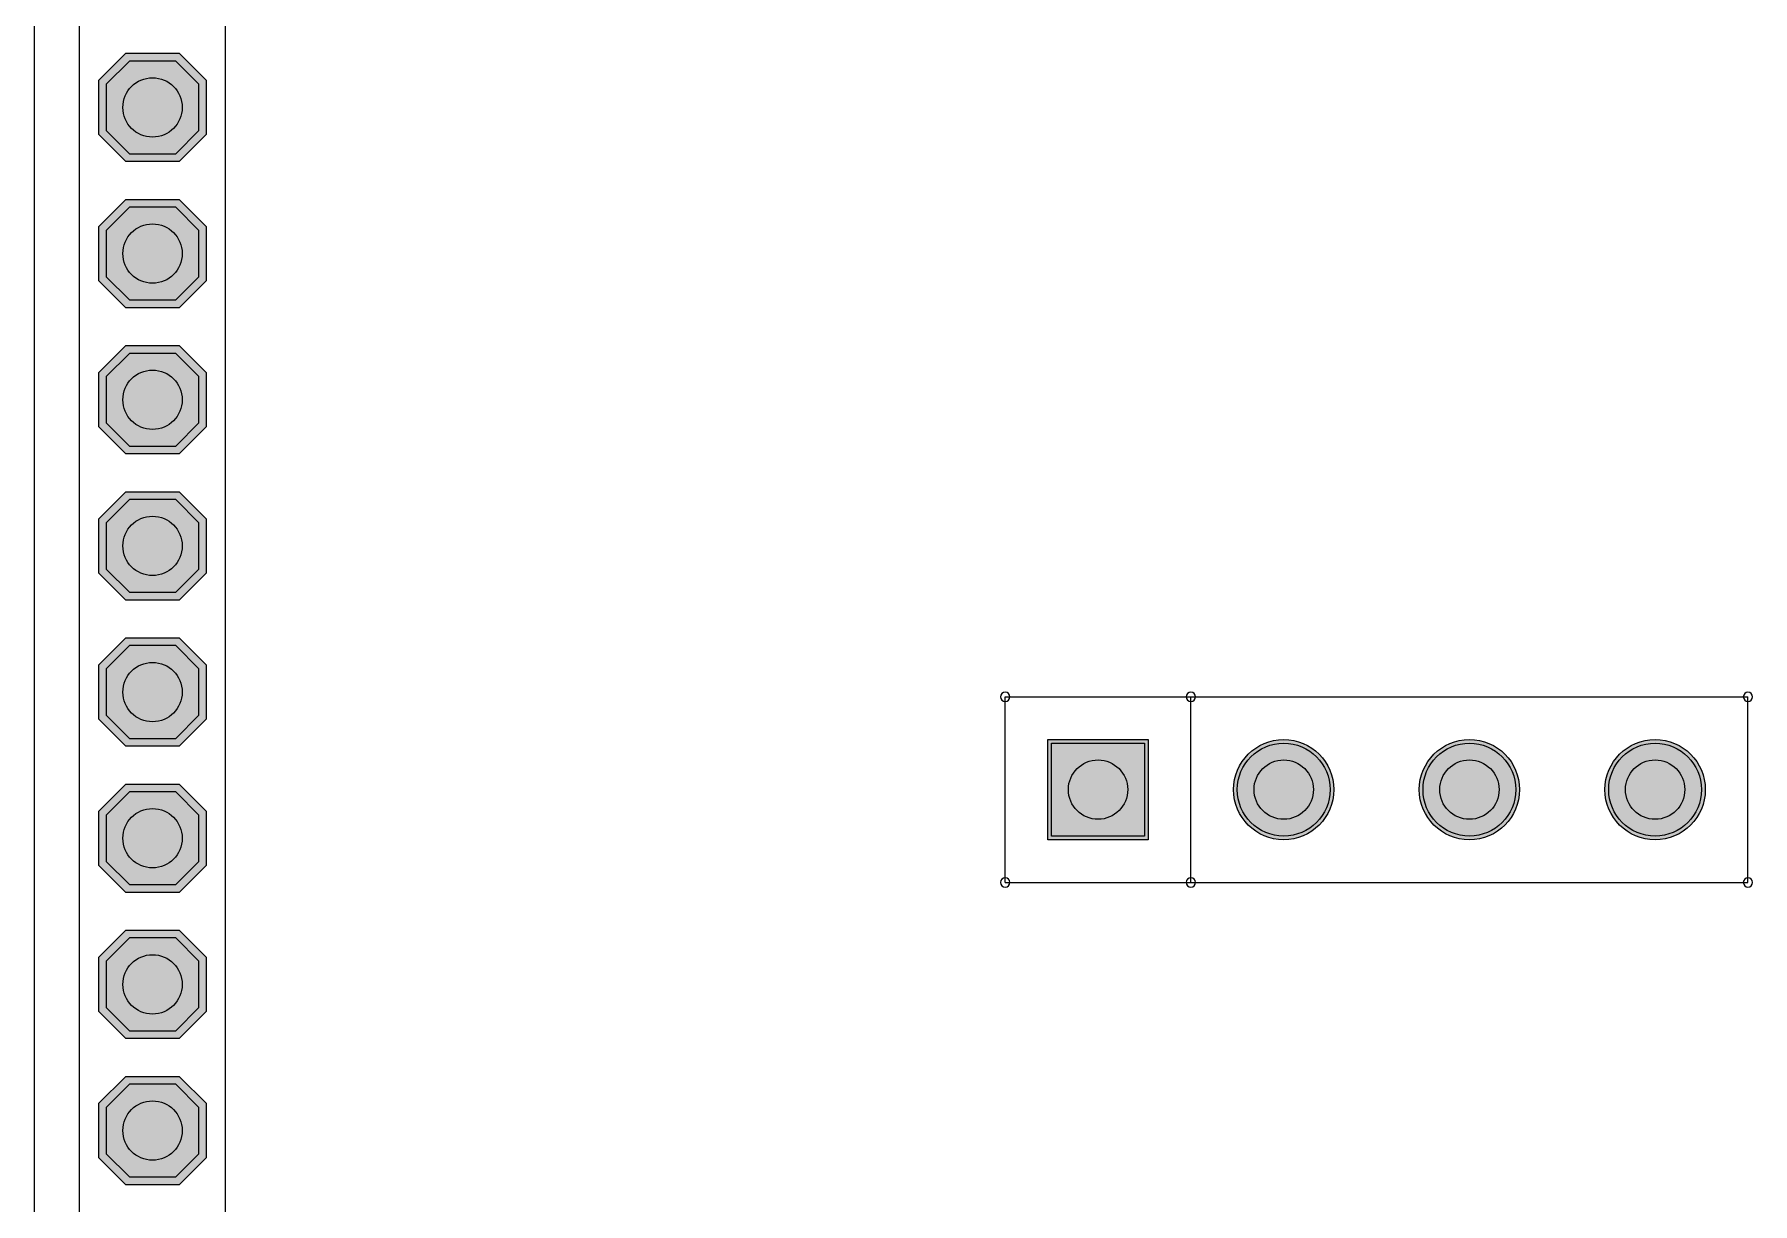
# Model space of a CAD drawing. Header units: millimetres. Extents: x -16.3 to 57, y -39.6 to 27.9.
# Drawn here: x -16.27 to 7.23, y -22.5 to -6.5 of the extents above; entities that cross this region are included whole.
import ezdxf

# ---------------------------------------------------------------- set-up
doc = ezdxf.new("R2010")
doc.units = ezdxf.units.MM
doc.header["$MEASUREMENT"] = 0
for name, color, linetype in [('BottomLayer', 5, 'Continuous'), ('BottomSolder', 6, 'Continuous'), ('Mechanical1', 6, 'Continuous'), ('MultiLayer', 9, 'Continuous'), ('PadHoleLayer', 156, 'Continuous'), ('TopLayer', 1, 'Continuous'), ('TopOverlay', 2, 'Continuous'), ('TopSolder', 216, 'Continuous')]:
    doc.layers.add(name, color=color, linetype=linetype)

msp = doc.modelspace()

# ---------------------------------------------------------------- hatches: boundary and pattern name
at = {"layer": 'BottomLayer'}
for points in [[(-14.018, -7.815), (-14.018, -7.18), (-14.335, -6.862), (-14.97, -6.862), (-15.288, -7.18), (-15.288, -7.815), (-14.97, -8.132), (-14.335, -8.132)], [(-14.018, -9.815), (-14.018, -9.18), (-14.335, -8.862), (-14.97, -8.862), (-15.288, -9.18), (-15.288, -9.815), (-14.97, -10.132), (-14.335, -10.132)], [(-14.018, -11.815), (-14.018, -11.18), (-14.335, -10.862), (-14.97, -10.862), (-15.288, -11.18), (-15.288, -11.815), (-14.97, -12.132), (-14.335, -12.132)], [(-14.018, -13.815), (-14.018, -13.18), (-14.335, -12.862), (-14.97, -12.862), (-15.288, -13.18), (-15.288, -13.815), (-14.97, -14.132), (-14.335, -14.132)], [(-14.018, -15.815), (-14.018, -15.18), (-14.335, -14.862), (-14.97, -14.862), (-15.288, -15.18), (-15.288, -15.815), (-14.97, -16.132), (-14.335, -16.132)], [(-2.355, -16.197), (-1.085, -16.197), (-1.085, -17.467), (-2.355, -17.467)], [(-14.018, -17.815), (-14.018, -17.18), (-14.335, -16.862), (-14.97, -16.862), (-15.288, -17.18), (-15.288, -17.815), (-14.97, -18.132), (-14.335, -18.132)], [(-14.018, -19.815), (-14.018, -19.18), (-14.335, -18.862), (-14.97, -18.862), (-15.288, -19.18), (-15.288, -19.815), (-14.97, -20.132), (-14.335, -20.132)], [(-14.018, -21.815), (-14.018, -21.18), (-14.335, -20.862), (-14.97, -20.862), (-15.288, -21.18), (-15.288, -21.815), (-14.97, -22.132), (-14.335, -22.132)]]:
    msp.add_hatch(color=5, dxfattribs=at).paths.add_polyline_path(points)
h = msp.add_hatch(color=5, dxfattribs=at)
edge = h.paths.add_edge_path()
edge.add_arc((0.82, -16.832), 0.635, 0, 360)
h = msp.add_hatch(color=5, dxfattribs=at)
edge = h.paths.add_edge_path()
edge.add_arc((3.36, -16.832), 0.635, 0, 360)
h = msp.add_hatch(color=5, dxfattribs=at)
edge = h.paths.add_edge_path()
edge.add_arc((5.9, -16.832), 0.635, 0, 360)
at = {"layer": 'BottomSolder'}
for points in [[(-13.916, -7.865), (-13.916, -7.129), (-14.285, -6.761), (-15.021, -6.761), (-15.39, -7.129), (-15.39, -7.865), (-15.021, -8.234), (-14.285, -8.234)], [(-13.916, -9.865), (-13.916, -9.129), (-14.285, -8.761), (-15.021, -8.761), (-15.39, -9.129), (-15.39, -9.865), (-15.021, -10.234), (-14.285, -10.234)], [(-13.916, -11.865), (-13.916, -11.129), (-14.285, -10.761), (-15.021, -10.761), (-15.39, -11.129), (-15.39, -11.865), (-15.021, -12.234), (-14.285, -12.234)], [(-13.916, -13.865), (-13.916, -13.129), (-14.285, -12.761), (-15.021, -12.761), (-15.39, -13.129), (-15.39, -13.865), (-15.021, -14.234), (-14.285, -14.234)], [(-13.916, -15.865), (-13.916, -15.129), (-14.285, -14.761), (-15.021, -14.761), (-15.39, -15.129), (-15.39, -15.865), (-15.021, -16.234), (-14.285, -16.234)], [(-2.406, -16.146), (-1.034, -16.146), (-1.034, -17.518), (-2.406, -17.518)], [(-13.916, -17.865), (-13.916, -17.129), (-14.285, -16.761), (-15.021, -16.761), (-15.39, -17.129), (-15.39, -17.865), (-15.021, -18.234), (-14.285, -18.234)], [(-13.916, -19.865), (-13.916, -19.129), (-14.285, -18.761), (-15.021, -18.761), (-15.39, -19.129), (-15.39, -19.865), (-15.021, -20.234), (-14.285, -20.234)], [(-13.916, -21.865), (-13.916, -21.129), (-14.285, -20.761), (-15.021, -20.761), (-15.39, -21.129), (-15.39, -21.865), (-15.021, -22.234), (-14.285, -22.234)]]:
    msp.add_hatch(color=6, dxfattribs=at).paths.add_polyline_path(points)
h = msp.add_hatch(color=6, dxfattribs=at)
edge = h.paths.add_edge_path()
edge.add_arc((0.82, -16.832), 0.686, 0, 360)
h = msp.add_hatch(color=6, dxfattribs=at)
edge = h.paths.add_edge_path()
edge.add_arc((3.36, -16.832), 0.686, 0, 360)
h = msp.add_hatch(color=6, dxfattribs=at)
edge = h.paths.add_edge_path()
edge.add_arc((5.9, -16.832), 0.686, 0, 360)
at = {"layer": 'MultiLayer'}
for points in [[(-14.018, -7.815), (-14.018, -7.18), (-14.335, -6.862), (-14.97, -6.862), (-15.288, -7.18), (-15.288, -7.815), (-14.97, -8.132), (-14.335, -8.132)], [(-14.018, -9.815), (-14.018, -9.18), (-14.335, -8.862), (-14.97, -8.862), (-15.288, -9.18), (-15.288, -9.815), (-14.97, -10.132), (-14.335, -10.132)], [(-14.018, -11.815), (-14.018, -11.18), (-14.335, -10.862), (-14.97, -10.862), (-15.288, -11.18), (-15.288, -11.815), (-14.97, -12.132), (-14.335, -12.132)], [(-14.018, -13.815), (-14.018, -13.18), (-14.335, -12.862), (-14.97, -12.862), (-15.288, -13.18), (-15.288, -13.815), (-14.97, -14.132), (-14.335, -14.132)], [(-14.018, -15.815), (-14.018, -15.18), (-14.335, -14.862), (-14.97, -14.862), (-15.288, -15.18), (-15.288, -15.815), (-14.97, -16.132), (-14.335, -16.132)], [(-2.355, -16.197), (-1.085, -16.197), (-1.085, -17.467), (-2.355, -17.467)], [(-14.018, -17.815), (-14.018, -17.18), (-14.335, -16.862), (-14.97, -16.862), (-15.288, -17.18), (-15.288, -17.815), (-14.97, -18.132), (-14.335, -18.132)], [(-14.018, -19.815), (-14.018, -19.18), (-14.335, -18.862), (-14.97, -18.862), (-15.288, -19.18), (-15.288, -19.815), (-14.97, -20.132), (-14.335, -20.132)], [(-14.018, -21.815), (-14.018, -21.18), (-14.335, -20.862), (-14.97, -20.862), (-15.288, -21.18), (-15.288, -21.815), (-14.97, -22.132), (-14.335, -22.132)]]:
    msp.add_hatch(color=9, dxfattribs=at).paths.add_polyline_path(points)
h = msp.add_hatch(color=9, dxfattribs=at)
edge = h.paths.add_edge_path()
edge.add_arc((0.82, -16.832), 0.635, 0, 360)
h = msp.add_hatch(color=9, dxfattribs=at)
edge = h.paths.add_edge_path()
edge.add_arc((3.36, -16.832), 0.635, 0, 360)
h = msp.add_hatch(color=9, dxfattribs=at)
edge = h.paths.add_edge_path()
edge.add_arc((5.9, -16.832), 0.635, 0, 360)
at = {"layer": 'PadHoleLayer'}
h = msp.add_hatch(color=156, dxfattribs=at)
edge = h.paths.add_edge_path()
edge.add_arc((-14.653, -7.497), 0.406, -90, 270)
h = msp.add_hatch(color=156, dxfattribs=at)
edge = h.paths.add_edge_path()
edge.add_arc((-14.653, -9.497), 0.406, -90, 270)
h = msp.add_hatch(color=156, dxfattribs=at)
edge = h.paths.add_edge_path()
edge.add_arc((-14.653, -11.497), 0.406, -90, 270)
h = msp.add_hatch(color=156, dxfattribs=at)
edge = h.paths.add_edge_path()
edge.add_arc((-14.653, -13.497), 0.406, -90, 270)
h = msp.add_hatch(color=156, dxfattribs=at)
edge = h.paths.add_edge_path()
edge.add_arc((-14.653, -15.497), 0.406, -90, 270)
h = msp.add_hatch(color=156, dxfattribs=at)
edge = h.paths.add_edge_path()
edge.add_arc((-1.72, -16.832), 0.406, 0, 360)
h = msp.add_hatch(color=156, dxfattribs=at)
edge = h.paths.add_edge_path()
edge.add_arc((0.82, -16.832), 0.406, 0, 360)
h = msp.add_hatch(color=156, dxfattribs=at)
edge = h.paths.add_edge_path()
edge.add_arc((3.36, -16.832), 0.406, 0, 360)
h = msp.add_hatch(color=156, dxfattribs=at)
edge = h.paths.add_edge_path()
edge.add_arc((5.9, -16.832), 0.406, 0, 360)
h = msp.add_hatch(color=156, dxfattribs=at)
edge = h.paths.add_edge_path()
edge.add_arc((-14.653, -17.497), 0.406, -90, 270)
h = msp.add_hatch(color=156, dxfattribs=at)
edge = h.paths.add_edge_path()
edge.add_arc((-14.653, -19.497), 0.406, -90, 270)
h = msp.add_hatch(color=156, dxfattribs=at)
edge = h.paths.add_edge_path()
edge.add_arc((-14.653, -21.497), 0.406, -90, 270)
at = {"layer": 'TopLayer'}
for points in [[(-14.018, -7.815), (-14.018, -7.18), (-14.335, -6.862), (-14.97, -6.862), (-15.288, -7.18), (-15.288, -7.815), (-14.97, -8.132), (-14.335, -8.132)], [(-14.018, -9.815), (-14.018, -9.18), (-14.335, -8.862), (-14.97, -8.862), (-15.288, -9.18), (-15.288, -9.815), (-14.97, -10.132), (-14.335, -10.132)], [(-14.018, -11.815), (-14.018, -11.18), (-14.335, -10.862), (-14.97, -10.862), (-15.288, -11.18), (-15.288, -11.815), (-14.97, -12.132), (-14.335, -12.132)], [(-14.018, -13.815), (-14.018, -13.18), (-14.335, -12.862), (-14.97, -12.862), (-15.288, -13.18), (-15.288, -13.815), (-14.97, -14.132), (-14.335, -14.132)], [(-14.018, -15.815), (-14.018, -15.18), (-14.335, -14.862), (-14.97, -14.862), (-15.288, -15.18), (-15.288, -15.815), (-14.97, -16.132), (-14.335, -16.132)], [(-2.355, -16.197), (-1.085, -16.197), (-1.085, -17.467), (-2.355, -17.467)], [(-14.018, -17.815), (-14.018, -17.18), (-14.335, -16.862), (-14.97, -16.862), (-15.288, -17.18), (-15.288, -17.815), (-14.97, -18.132), (-14.335, -18.132)], [(-14.018, -19.815), (-14.018, -19.18), (-14.335, -18.862), (-14.97, -18.862), (-15.288, -19.18), (-15.288, -19.815), (-14.97, -20.132), (-14.335, -20.132)], [(-14.018, -21.815), (-14.018, -21.18), (-14.335, -20.862), (-14.97, -20.862), (-15.288, -21.18), (-15.288, -21.815), (-14.97, -22.132), (-14.335, -22.132)]]:
    msp.add_hatch(color=1, dxfattribs=at).paths.add_polyline_path(points)
h = msp.add_hatch(color=1, dxfattribs=at)
edge = h.paths.add_edge_path()
edge.add_arc((0.82, -16.832), 0.635, 0, 360)
h = msp.add_hatch(color=1, dxfattribs=at)
edge = h.paths.add_edge_path()
edge.add_arc((3.36, -16.832), 0.635, 0, 360)
h = msp.add_hatch(color=1, dxfattribs=at)
edge = h.paths.add_edge_path()
edge.add_arc((5.9, -16.832), 0.635, 0, 360)
at = {"layer": 'TopSolder'}
for points in [[(-13.916, -7.865), (-13.916, -7.129), (-14.285, -6.761), (-15.021, -6.761), (-15.39, -7.129), (-15.39, -7.865), (-15.021, -8.234), (-14.285, -8.234)], [(-13.916, -9.865), (-13.916, -9.129), (-14.285, -8.761), (-15.021, -8.761), (-15.39, -9.129), (-15.39, -9.865), (-15.021, -10.234), (-14.285, -10.234)], [(-13.916, -11.865), (-13.916, -11.129), (-14.285, -10.761), (-15.021, -10.761), (-15.39, -11.129), (-15.39, -11.865), (-15.021, -12.234), (-14.285, -12.234)], [(-13.916, -13.865), (-13.916, -13.129), (-14.285, -12.761), (-15.021, -12.761), (-15.39, -13.129), (-15.39, -13.865), (-15.021, -14.234), (-14.285, -14.234)], [(-13.916, -15.865), (-13.916, -15.129), (-14.285, -14.761), (-15.021, -14.761), (-15.39, -15.129), (-15.39, -15.865), (-15.021, -16.234), (-14.285, -16.234)], [(-2.406, -16.146), (-1.034, -16.146), (-1.034, -17.518), (-2.406, -17.518)], [(-13.916, -17.865), (-13.916, -17.129), (-14.285, -16.761), (-15.021, -16.761), (-15.39, -17.129), (-15.39, -17.865), (-15.021, -18.234), (-14.285, -18.234)], [(-13.916, -19.865), (-13.916, -19.129), (-14.285, -18.761), (-15.021, -18.761), (-15.39, -19.129), (-15.39, -19.865), (-15.021, -20.234), (-14.285, -20.234)], [(-13.916, -21.865), (-13.916, -21.129), (-14.285, -20.761), (-15.021, -20.761), (-15.39, -21.129), (-15.39, -21.865), (-15.021, -22.234), (-14.285, -22.234)]]:
    msp.add_hatch(color=216, dxfattribs=at).paths.add_polyline_path(points)
h = msp.add_hatch(color=216, dxfattribs=at)
edge = h.paths.add_edge_path()
edge.add_arc((0.82, -16.832), 0.686, 0, 360)
h = msp.add_hatch(color=216, dxfattribs=at)
edge = h.paths.add_edge_path()
edge.add_arc((3.36, -16.832), 0.686, 0, 360)
h = msp.add_hatch(color=216, dxfattribs=at)
edge = h.paths.add_edge_path()
edge.add_arc((5.9, -16.832), 0.686, 0, 360)

# ---------------------------------------------------------------- linework, layer by layer
at = {"layer": 'BottomLayer', "color": 5}
for p, q in [((-14.97, -6.862), (-15.288, -7.18)), ((-14.335, -6.862), (-14.97, -6.862)), ((-14.018, -7.18), (-14.335, -6.862)), ((-15.288, -7.18), (-15.288, -7.815)), ((-14.018, -7.815), (-14.018, -7.18)), ((-15.288, -7.815), (-14.97, -8.132)), ((-14.335, -8.132), (-14.018, -7.815)), ((-14.97, -8.132), (-14.335, -8.132)), ((-14.97, -8.862), (-15.288, -9.18)), ((-14.335, -8.862), (-14.97, -8.862)), ((-14.018, -9.18), (-14.335, -8.862)), ((-15.288, -9.18), (-15.288, -9.815)), ((-14.018, -9.815), (-14.018, -9.18)), ((-15.288, -9.815), (-14.97, -10.132)), ((-14.335, -10.132), (-14.018, -9.815)), ((-14.97, -10.132), (-14.335, -10.132)), ((-14.97, -10.862), (-15.288, -11.18)), ((-14.335, -10.862), (-14.97, -10.862)), ((-14.018, -11.18), (-14.335, -10.862)), ((-15.288, -11.18), (-15.288, -11.815)), ((-14.018, -11.815), (-14.018, -11.18)), ((-15.288, -11.815), (-14.97, -12.132)), ((-14.335, -12.132), (-14.018, -11.815)), ((-14.97, -12.132), (-14.335, -12.132)), ((-14.97, -12.862), (-15.288, -13.18)), ((-14.335, -12.862), (-14.97, -12.862)), ((-14.018, -13.18), (-14.335, -12.862)), ((-15.288, -13.18), (-15.288, -13.815)), ((-14.018, -13.815), (-14.018, -13.18)), ((-15.288, -13.815), (-14.97, -14.132)), ((-14.335, -14.132), (-14.018, -13.815)), ((-14.97, -14.132), (-14.335, -14.132)), ((-14.97, -14.862), (-15.288, -15.18)), ((-14.335, -14.862), (-14.97, -14.862)), ((-14.018, -15.18), (-14.335, -14.862)), ((-15.288, -15.18), (-15.288, -15.815)), ((-14.018, -15.815), (-14.018, -15.18)), ((-15.288, -15.815), (-14.97, -16.132)), ((-14.335, -16.132), (-14.018, -15.815)), ((-14.97, -16.132), (-14.335, -16.132)), ((-14.97, -16.862), (-15.288, -17.18)), ((-14.335, -16.862), (-14.97, -16.862)), ((-14.018, -17.18), (-14.335, -16.862)), ((-15.288, -17.18), (-15.288, -17.815)), ((-14.018, -17.815), (-14.018, -17.18)), ((-15.288, -17.815), (-14.97, -18.132)), ((-14.335, -18.132), (-14.018, -17.815)), ((-14.97, -18.132), (-14.335, -18.132)), ((-14.97, -18.862), (-15.288, -19.18)), ((-14.335, -18.862), (-14.97, -18.862)), ((-14.018, -19.18), (-14.335, -18.862)), ((-15.288, -19.18), (-15.288, -19.815)), ((-14.018, -19.815), (-14.018, -19.18)), ((-15.288, -19.815), (-14.97, -20.132)), ((-14.335, -20.132), (-14.018, -19.815)), ((-14.97, -20.132), (-14.335, -20.132)), ((-14.97, -20.862), (-15.288, -21.18)), ((-14.335, -20.862), (-14.97, -20.862)), ((-14.018, -21.18), (-14.335, -20.862)), ((-15.288, -21.18), (-15.288, -21.815)), ((-14.018, -21.815), (-14.018, -21.18)), ((-15.288, -21.815), (-14.97, -22.132)), ((-14.335, -22.132), (-14.018, -21.815)), ((-14.97, -22.132), (-14.335, -22.132))]:
    msp.add_line(p, q, dxfattribs=at)
at = {"layer": 'BottomLayer', "color": 5, "extrusion": (0, 0, -1)}
for p, q in [((-2.355, -16.197), (-1.085, -16.197)), ((-2.355, -17.467), (-2.355, -16.197)), ((-1.085, -16.197), (-1.085, -17.467)), ((-1.085, -17.467), (-2.355, -17.467))]:
    msp.add_line(p, q, dxfattribs=at)
at = {"layer": 'BottomLayer', "color": 5}
for centre in [(0.82, -16.832), (3.36, -16.832), (5.9, -16.832)]:
    msp.add_circle(centre, 0.635, dxfattribs=at)
at = {"layer": 'BottomSolder', "color": 6}
for p, q in [((-15.021, -6.761), (-15.39, -7.129)), ((-14.285, -6.761), (-15.021, -6.761)), ((-13.916, -7.129), (-14.285, -6.761)), ((-15.39, -7.129), (-15.39, -7.865)), ((-13.916, -7.865), (-13.916, -7.129)), ((-15.39, -7.865), (-15.021, -8.234)), ((-14.285, -8.234), (-13.916, -7.865)), ((-15.021, -8.234), (-14.285, -8.234)), ((-15.021, -8.761), (-15.39, -9.129)), ((-14.285, -8.761), (-15.021, -8.761)), ((-13.916, -9.129), (-14.285, -8.761)), ((-15.39, -9.129), (-15.39, -9.865)), ((-13.916, -9.865), (-13.916, -9.129)), ((-15.39, -9.865), (-15.021, -10.234)), ((-14.285, -10.234), (-13.916, -9.865)), ((-15.021, -10.234), (-14.285, -10.234)), ((-15.021, -10.761), (-15.39, -11.129)), ((-14.285, -10.761), (-15.021, -10.761)), ((-13.916, -11.129), (-14.285, -10.761)), ((-15.39, -11.129), (-15.39, -11.865)), ((-13.916, -11.865), (-13.916, -11.129)), ((-15.39, -11.865), (-15.021, -12.234)), ((-14.285, -12.234), (-13.916, -11.865)), ((-15.021, -12.234), (-14.285, -12.234)), ((-15.021, -12.761), (-15.39, -13.129)), ((-14.285, -12.761), (-15.021, -12.761)), ((-13.916, -13.129), (-14.285, -12.761)), ((-15.39, -13.129), (-15.39, -13.865)), ((-13.916, -13.865), (-13.916, -13.129)), ((-15.39, -13.865), (-15.021, -14.234)), ((-14.285, -14.234), (-13.916, -13.865)), ((-15.021, -14.234), (-14.285, -14.234)), ((-15.021, -14.761), (-15.39, -15.129)), ((-14.285, -14.761), (-15.021, -14.761)), ((-13.916, -15.129), (-14.285, -14.761)), ((-15.39, -15.129), (-15.39, -15.865)), ((-13.916, -15.865), (-13.916, -15.129)), ((-15.39, -15.865), (-15.021, -16.234)), ((-14.285, -16.234), (-13.916, -15.865)), ((-15.021, -16.234), (-14.285, -16.234)), ((-15.021, -16.761), (-15.39, -17.129)), ((-14.285, -16.761), (-15.021, -16.761)), ((-13.916, -17.129), (-14.285, -16.761)), ((-15.39, -17.129), (-15.39, -17.865)), ((-13.916, -17.865), (-13.916, -17.129)), ((-15.39, -17.865), (-15.021, -18.234)), ((-14.285, -18.234), (-13.916, -17.865)), ((-15.021, -18.234), (-14.285, -18.234)), ((-15.021, -18.761), (-15.39, -19.129)), ((-14.285, -18.761), (-15.021, -18.761)), ((-13.916, -19.129), (-14.285, -18.761)), ((-15.39, -19.129), (-15.39, -19.865)), ((-13.916, -19.865), (-13.916, -19.129)), ((-15.39, -19.865), (-15.021, -20.234)), ((-14.285, -20.234), (-13.916, -19.865)), ((-15.021, -20.234), (-14.285, -20.234)), ((-15.021, -20.761), (-15.39, -21.129)), ((-14.285, -20.761), (-15.021, -20.761)), ((-13.916, -21.129), (-14.285, -20.761)), ((-15.39, -21.129), (-15.39, -21.865)), ((-13.916, -21.865), (-13.916, -21.129)), ((-15.39, -21.865), (-15.021, -22.234)), ((-14.285, -22.234), (-13.916, -21.865)), ((-15.021, -22.234), (-14.285, -22.234))]:
    msp.add_line(p, q, dxfattribs=at)
at = {"layer": 'BottomSolder', "color": 6, "extrusion": (0, 0, -1)}
for p, q in [((-2.406, -16.146), (-1.034, -16.146)), ((-2.406, -17.518), (-2.406, -16.146)), ((-1.034, -16.146), (-1.034, -17.518)), ((-1.034, -17.518), (-2.406, -17.518))]:
    msp.add_line(p, q, dxfattribs=at)
at = {"layer": 'BottomSolder', "color": 6}
for centre in [(0.82, -16.832), (3.36, -16.832), (5.9, -16.832)]:
    msp.add_circle(centre, 0.686, dxfattribs=at)
at = {"layer": 'Mechanical1'}
msp.add_line((-16.269, -37.132), (-16.269, 27.858), dxfattribs=at)
at = {"layer": 'MultiLayer', "color": 9}
for p, q in [((-14.97, -6.862), (-15.288, -7.18)), ((-14.335, -6.862), (-14.97, -6.862)), ((-14.018, -7.18), (-14.335, -6.862)), ((-15.288, -7.18), (-15.288, -7.815)), ((-14.018, -7.815), (-14.018, -7.18)), ((-15.288, -7.815), (-14.97, -8.132)), ((-14.335, -8.132), (-14.018, -7.815)), ((-14.97, -8.132), (-14.335, -8.132)), ((-14.97, -8.862), (-15.288, -9.18)), ((-14.335, -8.862), (-14.97, -8.862)), ((-14.018, -9.18), (-14.335, -8.862)), ((-15.288, -9.18), (-15.288, -9.815)), ((-14.018, -9.815), (-14.018, -9.18)), ((-15.288, -9.815), (-14.97, -10.132)), ((-14.335, -10.132), (-14.018, -9.815)), ((-14.97, -10.132), (-14.335, -10.132)), ((-14.97, -10.862), (-15.288, -11.18)), ((-14.335, -10.862), (-14.97, -10.862)), ((-14.018, -11.18), (-14.335, -10.862)), ((-15.288, -11.18), (-15.288, -11.815)), ((-14.018, -11.815), (-14.018, -11.18)), ((-15.288, -11.815), (-14.97, -12.132)), ((-14.335, -12.132), (-14.018, -11.815)), ((-14.97, -12.132), (-14.335, -12.132)), ((-14.97, -12.862), (-15.288, -13.18)), ((-14.335, -12.862), (-14.97, -12.862)), ((-14.018, -13.18), (-14.335, -12.862)), ((-15.288, -13.18), (-15.288, -13.815)), ((-14.018, -13.815), (-14.018, -13.18)), ((-15.288, -13.815), (-14.97, -14.132)), ((-14.335, -14.132), (-14.018, -13.815)), ((-14.97, -14.132), (-14.335, -14.132)), ((-14.97, -14.862), (-15.288, -15.18)), ((-14.335, -14.862), (-14.97, -14.862)), ((-14.018, -15.18), (-14.335, -14.862)), ((-15.288, -15.18), (-15.288, -15.815)), ((-14.018, -15.815), (-14.018, -15.18)), ((-15.288, -15.815), (-14.97, -16.132)), ((-14.335, -16.132), (-14.018, -15.815)), ((-14.97, -16.132), (-14.335, -16.132)), ((-14.97, -16.862), (-15.288, -17.18)), ((-14.335, -16.862), (-14.97, -16.862)), ((-14.018, -17.18), (-14.335, -16.862)), ((-15.288, -17.18), (-15.288, -17.815)), ((-14.018, -17.815), (-14.018, -17.18)), ((-15.288, -17.815), (-14.97, -18.132)), ((-14.335, -18.132), (-14.018, -17.815)), ((-14.97, -18.132), (-14.335, -18.132)), ((-14.97, -18.862), (-15.288, -19.18)), ((-14.335, -18.862), (-14.97, -18.862)), ((-14.018, -19.18), (-14.335, -18.862)), ((-15.288, -19.18), (-15.288, -19.815)), ((-14.018, -19.815), (-14.018, -19.18)), ((-15.288, -19.815), (-14.97, -20.132)), ((-14.335, -20.132), (-14.018, -19.815)), ((-14.97, -20.132), (-14.335, -20.132)), ((-14.97, -20.862), (-15.288, -21.18)), ((-14.335, -20.862), (-14.97, -20.862)), ((-14.018, -21.18), (-14.335, -20.862)), ((-15.288, -21.18), (-15.288, -21.815)), ((-14.018, -21.815), (-14.018, -21.18)), ((-15.288, -21.815), (-14.97, -22.132)), ((-14.335, -22.132), (-14.018, -21.815)), ((-14.97, -22.132), (-14.335, -22.132))]:
    msp.add_line(p, q, dxfattribs=at)
at = {"layer": 'MultiLayer', "color": 9, "extrusion": (0, 0, -1)}
for p, q in [((-2.355, -16.197), (-1.085, -16.197)), ((-2.355, -17.467), (-2.355, -16.197)), ((-1.085, -16.197), (-1.085, -17.467)), ((-1.085, -17.467), (-2.355, -17.467))]:
    msp.add_line(p, q, dxfattribs=at)
at = {"layer": 'MultiLayer', "color": 9}
for centre in [(0.82, -16.832), (3.36, -16.832), (5.9, -16.832)]:
    msp.add_circle(centre, 0.635, dxfattribs=at)
at = {"layer": 'PadHoleLayer', "color": 156}
for centre in [(-14.653, -7.497), (-14.653, -9.497), (-14.653, -11.497), (-14.653, -13.497), (-14.653, -15.497), (-1.72, -16.832), (0.82, -16.832), (3.36, -16.832), (5.9, -16.832), (-14.653, -17.497), (-14.653, -19.497), (-14.653, -21.497)]:
    msp.add_circle(centre, 0.406, dxfattribs=at)
at = {"layer": 'TopLayer', "color": 1}
for p, q in [((-14.97, -6.862), (-15.288, -7.18)), ((-14.335, -6.862), (-14.97, -6.862)), ((-14.018, -7.18), (-14.335, -6.862)), ((-15.288, -7.18), (-15.288, -7.815)), ((-14.018, -7.815), (-14.018, -7.18)), ((-15.288, -7.815), (-14.97, -8.132)), ((-14.335, -8.132), (-14.018, -7.815)), ((-14.97, -8.132), (-14.335, -8.132)), ((-14.97, -8.862), (-15.288, -9.18)), ((-14.335, -8.862), (-14.97, -8.862)), ((-14.018, -9.18), (-14.335, -8.862)), ((-15.288, -9.18), (-15.288, -9.815)), ((-14.018, -9.815), (-14.018, -9.18)), ((-15.288, -9.815), (-14.97, -10.132)), ((-14.335, -10.132), (-14.018, -9.815)), ((-14.97, -10.132), (-14.335, -10.132)), ((-14.97, -10.862), (-15.288, -11.18)), ((-14.335, -10.862), (-14.97, -10.862)), ((-14.018, -11.18), (-14.335, -10.862)), ((-15.288, -11.18), (-15.288, -11.815)), ((-14.018, -11.815), (-14.018, -11.18)), ((-15.288, -11.815), (-14.97, -12.132)), ((-14.335, -12.132), (-14.018, -11.815)), ((-14.97, -12.132), (-14.335, -12.132)), ((-14.97, -12.862), (-15.288, -13.18)), ((-14.335, -12.862), (-14.97, -12.862)), ((-14.018, -13.18), (-14.335, -12.862)), ((-15.288, -13.18), (-15.288, -13.815)), ((-14.018, -13.815), (-14.018, -13.18)), ((-15.288, -13.815), (-14.97, -14.132)), ((-14.335, -14.132), (-14.018, -13.815)), ((-14.97, -14.132), (-14.335, -14.132)), ((-14.97, -14.862), (-15.288, -15.18)), ((-14.335, -14.862), (-14.97, -14.862)), ((-14.018, -15.18), (-14.335, -14.862)), ((-15.288, -15.18), (-15.288, -15.815)), ((-14.018, -15.815), (-14.018, -15.18)), ((-15.288, -15.815), (-14.97, -16.132)), ((-14.335, -16.132), (-14.018, -15.815)), ((-14.97, -16.132), (-14.335, -16.132)), ((-14.97, -16.862), (-15.288, -17.18)), ((-14.335, -16.862), (-14.97, -16.862)), ((-14.018, -17.18), (-14.335, -16.862)), ((-15.288, -17.18), (-15.288, -17.815)), ((-14.018, -17.815), (-14.018, -17.18)), ((-15.288, -17.815), (-14.97, -18.132)), ((-14.335, -18.132), (-14.018, -17.815)), ((-14.97, -18.132), (-14.335, -18.132)), ((-14.97, -18.862), (-15.288, -19.18)), ((-14.335, -18.862), (-14.97, -18.862)), ((-14.018, -19.18), (-14.335, -18.862)), ((-15.288, -19.18), (-15.288, -19.815)), ((-14.018, -19.815), (-14.018, -19.18)), ((-15.288, -19.815), (-14.97, -20.132)), ((-14.335, -20.132), (-14.018, -19.815)), ((-14.97, -20.132), (-14.335, -20.132)), ((-14.97, -20.862), (-15.288, -21.18)), ((-14.335, -20.862), (-14.97, -20.862)), ((-14.018, -21.18), (-14.335, -20.862)), ((-15.288, -21.18), (-15.288, -21.815)), ((-14.018, -21.815), (-14.018, -21.18)), ((-15.288, -21.815), (-14.97, -22.132)), ((-14.335, -22.132), (-14.018, -21.815)), ((-14.97, -22.132), (-14.335, -22.132))]:
    msp.add_line(p, q, dxfattribs=at)
at = {"layer": 'TopLayer', "color": 1, "extrusion": (0, 0, -1)}
for p, q in [((-2.355, -16.197), (-1.085, -16.197)), ((-2.355, -17.467), (-2.355, -16.197)), ((-1.085, -16.197), (-1.085, -17.467)), ((-1.085, -17.467), (-2.355, -17.467))]:
    msp.add_line(p, q, dxfattribs=at)
at = {"layer": 'TopLayer', "color": 1}
for centre in [(0.82, -16.832), (3.36, -16.832), (5.9, -16.832)]:
    msp.add_circle(centre, 0.635, dxfattribs=at)
at = {"layer": 'TopOverlay'}
for p, q in [((-15.651, -26.769), (-15.651, 25.779)), ((-13.653, -26.769), (-13.653, 25.741)), ((-15.651, -34.768), (-15.651, 17.78)), ((-13.653, -34.768), (-13.653, 17.742)), ((-2.99, -15.562), (7.17, -15.562)), ((-2.99, -18.102), (-2.99, -15.562)), ((-0.45, -18.102), (-0.45, -15.562)), ((7.17, -18.102), (7.17, -15.562)), ((-2.99, -18.102), (7.17, -18.102))]:
    msp.add_line(p, q, dxfattribs=at)
for centre, start, end in [((-2.99, -15.562), 0, 180), ((-2.99, -15.562), 0, 180), ((-0.45, -15.562), 0, 180), ((7.17, -15.562), 0, 180), ((7.17, -15.562), 0, 180), ((-2.99, -15.562), 180, 0), ((-2.99, -15.562), 180, 0), ((-0.45, -15.562), 180, 0), ((7.17, -15.562), 180, 0), ((7.17, -15.562), 180, 0), ((-2.99, -18.102), 0, 180), ((-2.99, -18.102), 0, 180), ((-0.45, -18.102), 0, 180), ((7.17, -18.102), 0, 180), ((7.17, -18.102), 0, 180), ((-2.99, -18.102), 180, 0), ((-2.99, -18.102), 180, 0), ((-0.45, -18.102), 180, 0), ((7.17, -18.102), 180, 0), ((7.17, -18.102), 180, 0)]:
    msp.add_arc(centre, 0.0635, start, end, dxfattribs=at)
at = {"layer": 'TopSolder', "color": 216}
for p, q in [((-15.021, -6.761), (-15.39, -7.129)), ((-14.285, -6.761), (-15.021, -6.761)), ((-13.916, -7.129), (-14.285, -6.761)), ((-15.39, -7.129), (-15.39, -7.865)), ((-13.916, -7.865), (-13.916, -7.129)), ((-15.39, -7.865), (-15.021, -8.234)), ((-14.285, -8.234), (-13.916, -7.865)), ((-15.021, -8.234), (-14.285, -8.234)), ((-15.021, -8.761), (-15.39, -9.129)), ((-14.285, -8.761), (-15.021, -8.761)), ((-13.916, -9.129), (-14.285, -8.761)), ((-15.39, -9.129), (-15.39, -9.865)), ((-13.916, -9.865), (-13.916, -9.129)), ((-15.39, -9.865), (-15.021, -10.234)), ((-14.285, -10.234), (-13.916, -9.865)), ((-15.021, -10.234), (-14.285, -10.234)), ((-15.021, -10.761), (-15.39, -11.129)), ((-14.285, -10.761), (-15.021, -10.761)), ((-13.916, -11.129), (-14.285, -10.761)), ((-15.39, -11.129), (-15.39, -11.865)), ((-13.916, -11.865), (-13.916, -11.129)), ((-15.39, -11.865), (-15.021, -12.234)), ((-14.285, -12.234), (-13.916, -11.865)), ((-15.021, -12.234), (-14.285, -12.234)), ((-15.021, -12.761), (-15.39, -13.129)), ((-14.285, -12.761), (-15.021, -12.761)), ((-13.916, -13.129), (-14.285, -12.761)), ((-15.39, -13.129), (-15.39, -13.865)), ((-13.916, -13.865), (-13.916, -13.129)), ((-15.39, -13.865), (-15.021, -14.234)), ((-14.285, -14.234), (-13.916, -13.865)), ((-15.021, -14.234), (-14.285, -14.234)), ((-15.021, -14.761), (-15.39, -15.129)), ((-14.285, -14.761), (-15.021, -14.761)), ((-13.916, -15.129), (-14.285, -14.761)), ((-15.39, -15.129), (-15.39, -15.865)), ((-13.916, -15.865), (-13.916, -15.129)), ((-15.39, -15.865), (-15.021, -16.234)), ((-14.285, -16.234), (-13.916, -15.865)), ((-15.021, -16.234), (-14.285, -16.234)), ((-15.021, -16.761), (-15.39, -17.129)), ((-14.285, -16.761), (-15.021, -16.761)), ((-13.916, -17.129), (-14.285, -16.761)), ((-15.39, -17.129), (-15.39, -17.865)), ((-13.916, -17.865), (-13.916, -17.129)), ((-15.39, -17.865), (-15.021, -18.234)), ((-14.285, -18.234), (-13.916, -17.865)), ((-15.021, -18.234), (-14.285, -18.234)), ((-15.021, -18.761), (-15.39, -19.129)), ((-14.285, -18.761), (-15.021, -18.761)), ((-13.916, -19.129), (-14.285, -18.761)), ((-15.39, -19.129), (-15.39, -19.865)), ((-13.916, -19.865), (-13.916, -19.129)), ((-15.39, -19.865), (-15.021, -20.234)), ((-14.285, -20.234), (-13.916, -19.865)), ((-15.021, -20.234), (-14.285, -20.234)), ((-15.021, -20.761), (-15.39, -21.129)), ((-14.285, -20.761), (-15.021, -20.761)), ((-13.916, -21.129), (-14.285, -20.761)), ((-15.39, -21.129), (-15.39, -21.865)), ((-13.916, -21.865), (-13.916, -21.129)), ((-15.39, -21.865), (-15.021, -22.234)), ((-14.285, -22.234), (-13.916, -21.865)), ((-15.021, -22.234), (-14.285, -22.234))]:
    msp.add_line(p, q, dxfattribs=at)
at = {"layer": 'TopSolder', "color": 216, "extrusion": (0, 0, -1)}
for p, q in [((-2.406, -16.146), (-1.034, -16.146)), ((-2.406, -17.518), (-2.406, -16.146)), ((-1.034, -16.146), (-1.034, -17.518)), ((-1.034, -17.518), (-2.406, -17.518))]:
    msp.add_line(p, q, dxfattribs=at)
at = {"layer": 'TopSolder', "color": 216}
for centre in [(0.82, -16.832), (3.36, -16.832), (5.9, -16.832)]:
    msp.add_circle(centre, 0.686, dxfattribs=at)

doc.saveas('drawing.dxf')
